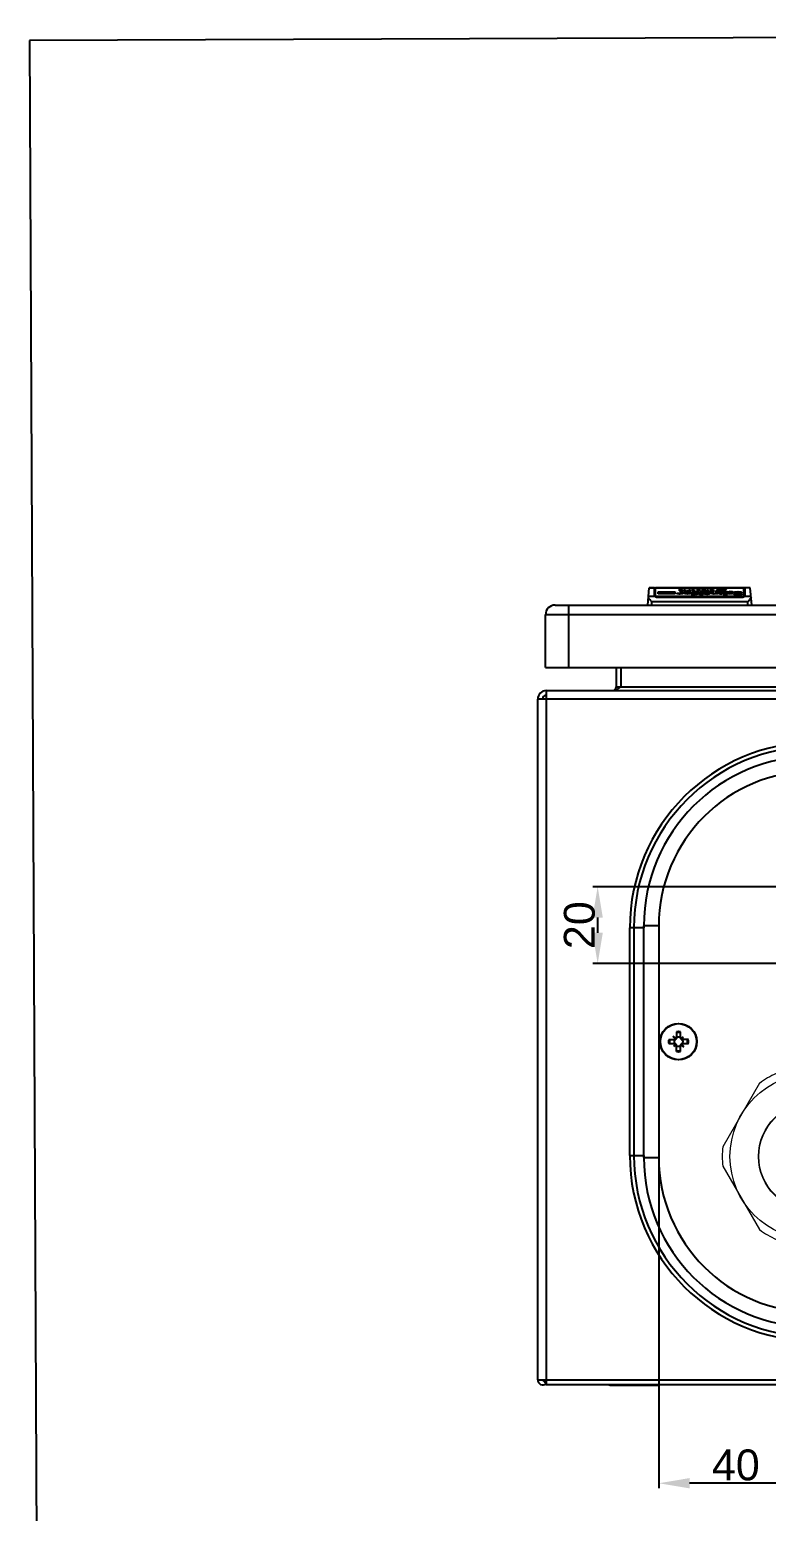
# Model space of a CAD drawing. Header units: millimetres. Extents: x 46697 to 52144, y 25488 to 34806.
# Drawn here: x 49227.7 to 49418.8, y 28246.7 to 28630.9 of the extents above; entities that cross this region are included whole.
import ezdxf

# ---------------------------------------------------------------- set-up
doc = ezdxf.new("R2010")
doc.units = ezdxf.units.MM
doc.layers.add('! NO PLOT !', color=7, linetype='Continuous', true_color=0xff75dd, plot=False)
doc.layers.add('000-KOTIRANJE', color=254, linetype='Continuous', lineweight=5)
doc.layers.add('000-PI-Oprema', color=30, linetype='Continuous', lineweight=5)
doc.layers.add('000-PI-ORMAR', color=51, linetype='Continuous')
doc.styles.get("Standard").update_dxf_attribs({"font": 'arial.ttf'})
doc.dimstyles.new('ISO-25-lb', dxfattribs={"dimtxt": 8, "dimasz": 8, "dimexe": 1.25, "dimexo": 0.625, "dimtad": 1, "dimdec": 1, "dimtxsty": 'Standard', "dimcen": 5, "dimadec": 0, "dimazin": 0, "dimtfac": 1, "dimtdec": 1, "dimtmove": 0, "dimatfit": 3, "dimfxl": 1, "dimarcsym": 0})

# ---------------------------------------------------------------- blocks, each defined once
blk = doc.blocks.new('NSYCRN34200_bottom')
at = {"layer": '000-PI-ORMAR'}
for p, q in [((50216.42, 29502.02), (50216.81, 29506.52)), ((50218.22, 29506.45), (50216.8, 29506.45)), ((50216.81, 29506.52), (50241.37, 29506.52)), ((50218.22, 29504.37), (50218.22, 29506.52)), ((50218.47, 29504.17), (50218.47, 29506.52)), ((50241.37, 29506.45), (50218.47, 29506.45)), ((50235.72, 29506.19), (50235.72, 29506.01)), ((50235.72, 29506.19), (50236.13, 29506.19)), ((50236.13, 29506.03), (50236.13, 29506.19)), ((50241.37, 29504.17), (50241.37, 29506.52)), ((50243.02, 29506.52), (50241.37, 29506.52)), ((50241.62, 29506.52), (50241.62, 29504.37)), ((50243.03, 29506.45), (50241.62, 29506.45)), ((50243.42, 29502.02), (50243.02, 29506.52)), ((50216.62, 29504.32), (50218.24, 29504.32)), ((50217.42, 29502.89), (50217.42, 29502.02)), ((50242.42, 29502.89), (50217.42, 29502.89)), ((50218.5, 29504.32), (50241.33, 29504.32)), ((50218.82, 29504.24), (50218.82, 29504.09)), ((50241.02, 29504.24), (50218.82, 29504.24)), ((50218.82, 29504.09), (50241.02, 29504.09)), ((50219.11, 29504.9), (50219.11, 29505.48)), ((50219.11, 29505.48), (50223.51, 29505.48)), ((50223.51, 29505.06), (50219.11, 29505.06)), ((50223.51, 29504.9), (50219.11, 29504.9)), ((50223.51, 29505.48), (50223.51, 29504.9)), ((50224.27, 29505.11), (50224.27, 29504.9)), ((50224.27, 29505.11), (50224.58, 29505.08)), ((50224.58, 29506.06), (50224.94, 29506.08)), ((50224.58, 29505.98), (50224.58, 29506.06)), ((50224.84, 29505.99), (50224.58, 29505.98)), ((50224.58, 29505.74), (50224.58, 29505.83)), ((50224.58, 29505.83), (50224.89, 29505.8)), ((50224.84, 29505.72), (50224.58, 29505.74)), ((50224.58, 29504.9), (50224.58, 29505.08)), ((50224.89, 29505.8), (50224.89, 29505.72)), ((50224.89, 29505.8), (50224.99, 29505.8)), ((50224.94, 29505.99), (50224.94, 29506.08)), ((50224.99, 29504.9), (50224.94, 29505.01)), ((50224.99, 29505.73), (50224.99, 29505.8)), ((50224.99, 29504.9), (50224.99, 29505.48)), ((50224.99, 29505.48), (50225.6, 29505.48)), ((50225.6, 29505.06), (50224.99, 29505.06)), ((50225.6, 29504.9), (50224.99, 29504.9)), ((50225.19, 29505.9), (50225.19, 29505.75)), ((50225.6, 29505.48), (50225.6, 29504.9)), ((50225.86, 29505.29), (50225.86, 29505.4)), ((50225.86, 29505.22), (50227.13, 29505.24)), ((50225.86, 29505.17), (50225.86, 29505.22)), ((50225.91, 29505.74), (50225.91, 29506.06)), ((50225.91, 29506.06), (50226.16, 29506.06)), ((50226.16, 29505.74), (50225.91, 29505.74)), ((50225.91, 29505.61), (50225.91, 29505.67)), ((50225.91, 29505.67), (50226.16, 29505.67)), ((50226.06, 29505.61), (50225.91, 29505.61)), ((50226.16, 29505.64), (50226.06, 29505.61)), ((50226.16, 29506.06), (50226.16, 29505.74)), ((50226.16, 29505.67), (50226.16, 29505.64)), ((50226.42, 29504.91), (50226.42, 29505.12)), ((50227.13, 29505.12), (50226.42, 29505.12)), ((50226.62, 29505.37), (50226.47, 29505.37)), ((50226.62, 29505.77), (50226.78, 29505.83)), ((50226.73, 29505.49), (50226.73, 29505.36)), ((50226.78, 29505.83), (50226.78, 29505.73)), ((50226.78, 29505.83), (50226.98, 29505.8)), ((50226.78, 29505.01), (50226.78, 29504.88)), ((50226.98, 29505.73), (50226.98, 29505.8)), ((50227.13, 29504.91), (50227.13, 29505.24)), ((50227.19, 29505.74), (50227.19, 29506.06)), ((50227.19, 29506.06), (50227.44, 29506.06)), ((50227.44, 29505.74), (50227.19, 29505.74)), ((50227.44, 29506.06), (50227.44, 29505.74)), ((50227.75, 29505.22), (50227.75, 29505.16)), ((50227.9, 29506.06), (50228.21, 29506.08)), ((50227.9, 29505.98), (50227.9, 29506.06)), ((50228.16, 29505.99), (50227.9, 29505.98)), ((50227.95, 29505.74), (50227.95, 29505.8)), ((50227.95, 29505.8), (50228.26, 29505.8)), ((50228.26, 29505.74), (50227.95, 29505.74)), ((50227.95, 29504.62), (50227.95, 29505.48)), ((50227.95, 29505.48), (50228.57, 29505.48)), ((50228.57, 29505.06), (50227.95, 29505.06)), ((50228.57, 29504.62), (50227.95, 29504.62)), ((50228.26, 29505.96), (50228.16, 29505.99)), ((50228.21, 29505.98), (50228.21, 29506.08)), ((50228.26, 29505.66), (50228.26, 29505.96)), ((50228.67, 29505.79), (50228.26, 29505.66)), ((50228.51, 29505.95), (50228.51, 29505.74)), ((50228.51, 29505.8), (50228.67, 29505.79)), ((50228.57, 29505.45), (50229.02, 29505.49)), ((50228.57, 29505.48), (50228.57, 29504.62)), ((50228.57, 29505.04), (50228.87, 29505.03)), ((50229.02, 29504.88), (50228.57, 29504.91)), ((50228.87, 29504.89), (50228.87, 29505.03)), ((50229.02, 29505.34), (50229.02, 29505.49)), ((50229.13, 29506.06), (50229.48, 29506.08)), ((50229.13, 29505.98), (50229.13, 29506.06)), ((50229.48, 29505.99), (50229.13, 29505.98)), ((50229.18, 29505.74), (50229.18, 29505.83)), ((50229.18, 29505.83), (50229.48, 29505.8)), ((50229.43, 29505.72), (50229.18, 29505.74)), ((50229.28, 29505.2), (50229.28, 29504.9)), ((50229.48, 29505.99), (50229.48, 29506.08)), ((50229.74, 29505.93), (50229.48, 29505.99)), ((50229.48, 29505.72), (50229.48, 29505.8)), ((50229.74, 29505.74), (50229.74, 29505.93)), ((50229.89, 29505.2), (50229.89, 29505.17)), ((50230, 29505.93), (50230, 29505.87)), ((50230.05, 29504.9), (50230.05, 29505.48)), ((50230.05, 29505.48), (50230.66, 29505.48)), ((50230.66, 29505.06), (50230.05, 29505.06)), ((50230.66, 29504.9), (50230.05, 29504.9)), ((50230.05, 29504.66), (50230.05, 29504.74)), ((50230.15, 29504.62), (50230.05, 29504.66)), ((50230.3, 29504.62), (50230.15, 29504.62)), ((50230.46, 29505.91), (50231.17, 29505.91)), ((50230.51, 29506.04), (50230.92, 29506.08)), ((50230.51, 29505.96), (50230.51, 29506.04)), ((50230.86, 29505.99), (50230.51, 29505.96)), ((50230.56, 29504.83), (50230.56, 29504.64)), ((50230.56, 29504.83), (50230.71, 29504.79)), ((50230.66, 29505.48), (50230.66, 29504.9)), ((50230.71, 29505.85), (50230.71, 29505.74)), ((50230.71, 29505.85), (50230.86, 29505.8)), ((50231.17, 29505.85), (50230.71, 29505.85)), ((50230.71, 29504.79), (50230.71, 29504.75)), ((50230.97, 29505.99), (50230.86, 29505.99)), ((50230.86, 29505.8), (50230.86, 29505.72)), ((50230.86, 29505.8), (50231.02, 29505.8)), ((50230.86, 29505.29), (50230.86, 29505.4)), ((50230.86, 29505.16), (50230.86, 29505.22)), ((50230.86, 29505.22), (50232.14, 29505.22)), ((50230.92, 29505.99), (50230.92, 29506.08)), ((50231.02, 29505.8), (50231.17, 29505.85)), ((50231.02, 29505.8), (50231.02, 29505.73)), ((50231.17, 29505.75), (50231.17, 29505.91)), ((50231.43, 29504.91), (50231.43, 29505.12)), ((50232.09, 29505.12), (50231.43, 29505.12)), ((50231.63, 29505.37), (50231.53, 29505.37)), ((50231.73, 29505.49), (50231.73, 29505.36)), ((50231.78, 29505.01), (50231.78, 29504.88)), ((50231.89, 29505.56), (50231.89, 29506.06)), ((50231.89, 29506.06), (50232.14, 29506.06)), ((50232.14, 29505.64), (50231.89, 29505.64)), ((50232.14, 29505.56), (50231.89, 29505.56)), ((50232.09, 29505.12), (50232.09, 29504.89)), ((50232.14, 29506.06), (50232.14, 29505.56)), ((50232.14, 29504.9), (50232.14, 29505.22)), ((50232.6, 29505.99), (50232.6, 29506.06)), ((50232.6, 29506.06), (50233.52, 29506.06)), ((50233.27, 29505.99), (50232.6, 29505.99)), ((50232.6, 29505.56), (50232.6, 29505.64)), ((50232.6, 29505.64), (50233.52, 29505.64)), ((50233.52, 29505.56), (50232.6, 29505.56)), ((50232.65, 29505.77), (50232.65, 29505.85)), ((50232.65, 29505.85), (50233.27, 29505.85)), ((50233.27, 29505.77), (50232.65, 29505.77)), ((50232.75, 29505.24), (50232.75, 29505.17)), ((50232.96, 29505.06), (50232.96, 29505.48)), ((50232.96, 29505.48), (50233.52, 29505.48)), ((50233.52, 29505.06), (50232.96, 29505.06)), ((50233.27, 29505.56), (50233.27, 29505.99)), ((50233.52, 29506.06), (50233.52, 29505.56)), ((50233.52, 29504.89), (50233.52, 29505.48)), ((50233.73, 29505.03), (50233.73, 29504.89)), ((50233.73, 29505.03), (50233.88, 29505.03)), ((50233.88, 29505.03), (50234.19, 29505.12)), ((50233.88, 29505.03), (50233.88, 29504.9)), ((50234.08, 29505.61), (50234.08, 29505.72)), ((50234.08, 29505.72), (50234.59, 29505.72)), ((50234.19, 29505.77), (50234.24, 29505.85)), ((50234.7, 29505.77), (50234.19, 29505.77)), ((50234.19, 29504.9), (50234.19, 29505.38)), ((50234.8, 29504.9), (50234.19, 29504.9)), ((50234.24, 29505.85), (50234.24, 29505.77)), ((50234.24, 29505.85), (50234.7, 29505.85)), ((50234.8, 29505.91), (50234.39, 29505.91)), ((50234.54, 29505.64), (50234.49, 29505.56)), ((50234.49, 29505.56), (50234.49, 29505.4)), ((50234.49, 29505.56), (50235.1, 29505.56)), ((50234.95, 29505.64), (50234.54, 29505.64)), ((50234.59, 29505.72), (50234.7, 29505.77)), ((50234.59, 29505.72), (50234.59, 29505.64)), ((50234.7, 29505.85), (50234.8, 29505.88)), ((50234.7, 29505.85), (50234.7, 29505.64)), ((50234.8, 29505.64), (50234.8, 29505.91)), ((50235.05, 29505.38), (50234.8, 29505.38)), ((50234.8, 29505.3), (50234.8, 29504.9)), ((50235.1, 29505.8), (50234.95, 29505.64)), ((50235, 29505.3), (50235.62, 29505.35)), ((50235, 29505.08), (50235, 29505.3)), ((50235.1, 29505.38), (50235.1, 29505.56)), ((50235.62, 29504.93), (50235.37, 29504.91)), ((50235.62, 29504.89), (50235.62, 29505.35)), ((50235.82, 29505.91), (50235.82, 29505.49)), ((50235.87, 29505.03), (50235.87, 29504.9)), ((50236.13, 29505.7), (50236.08, 29505.66)), ((50236.08, 29505.66), (50236.08, 29505.54)), ((50236.08, 29505.66), (50236.38, 29505.64)), ((50236.48, 29505.7), (50236.13, 29505.7)), ((50236.33, 29506.03), (50236.18, 29506.03)), ((50236.23, 29505.85), (50236.18, 29505.79)), ((50236.18, 29505.79), (50236.18, 29505.7)), ((50236.18, 29505.79), (50236.64, 29505.77)), ((50236.64, 29505.85), (50236.23, 29505.85)), ((50236.23, 29504.62), (50236.23, 29505.48)), ((50236.23, 29505.48), (50236.84, 29505.48)), ((50236.84, 29505.06), (50236.23, 29505.06)), ((50236.84, 29504.62), (50236.23, 29504.62)), ((50236.33, 29506.03), (50236.33, 29505.85)), ((50236.74, 29505.88), (50236.64, 29505.85)), ((50236.74, 29505.96), (50236.74, 29505.88)), ((50236.84, 29505.48), (50236.84, 29504.62)), ((50236.99, 29505.32), (50236.99, 29505.43)), ((50237.45, 29505.35), (50236.99, 29505.32)), ((50237.05, 29504.91), (50237.05, 29505.08)), ((50237.05, 29505.08), (50237.51, 29505.03)), ((50237.71, 29504.88), (50237.05, 29504.91)), ((50237.51, 29504.89), (50237.51, 29505.03)), ((50237.66, 29505.49), (50237.66, 29505.34)), ((50238.07, 29505.19), (50238.07, 29504.9)), ((50238.68, 29505.22), (50238.68, 29505.14)), ((50238.78, 29505.22), (50238.78, 29505.27)), ((50238.94, 29505.06), (50238.78, 29505.22)), ((50238.89, 29504.7), (50238.94, 29504.87)), ((50238.94, 29504.68), (50238.94, 29504.87)), ((50239.5, 29505.25), (50239.5, 29504.97)), ((50240.01, 29504.62), (50239.7, 29504.62)), ((50239.96, 29505.32), (50239.8, 29505.32)), ((50239.86, 29505.49), (50239.86, 29505.32)), ((50239.86, 29504.79), (50240.11, 29504.82)), ((50239.86, 29504.79), (50239.86, 29504.62)), ((50240.11, 29504.63), (50240.11, 29504.85)), ((50240.52, 29505.08), (50240.52, 29504.67)), ((50240.78, 29505.4), (50240.72, 29505.22)), ((50240.83, 29504.91), (50240.83, 29504.83)), ((50241.02, 29504.09), (50241.02, 29504.24)), ((50241.6, 29504.32), (50243.22, 29504.32)), ((50242.42, 29502.02), (50242.42, 29502.89)), ((50189.92, 29485.82), (50189.92, 29499.52)), ((50584.92, 29499.52), (50189.92, 29499.52)), ((50192.42, 29502.02), (50582.42, 29502.02)), ((50195.92, 29502.02), (50195.92, 29485.82)), ((50189.92, 29485.82), (50584.92, 29485.82)), ((50208.22, 29485.82), (50208.22, 29480.82)), ((50209.42, 29485.82), (50209.42, 29480.82)), ((50190.12, 29479.82), (50190.12, 29299.81)), ((50190.12, 29479.82), (50585.72, 29479.82)), ((50208.22, 29480.82), (50567.62, 29480.82)), ((50187.92, 29301.16), (50187.92, 29477.62)), ((50587.92, 29477.62), (50187.92, 29477.62)), ((50211.8, 29359.31), (50211.8, 29418.31)), ((50215.39, 29418.31), (50211.8, 29418.31)), ((50212.86, 29418.31), (50212.86, 29359.31)), ((50215.39, 29359.31), (50215.39, 29418.31)), ((50215.42, 29358.81), (50215.42, 29418.81)), ((50219.3, 29418.81), (50215.42, 29418.81)), ((50219.3, 29418.81), (50219.3, 29358.81)), ((50223.9, 29391.36), (50223.9, 29389.59)), ((50224.93, 29389.59), (50224.93, 29391.36)), ((50222.06, 29388.81), (50221.81, 29388.81)), ((50221.87, 29389.33), (50223.64, 29389.33)), ((50221.87, 29388.3), (50223.64, 29388.3)), ((50223.69, 29389.54), (50223.03, 29390.2)), ((50223.69, 29388.08), (50223.17, 29387.57)), ((50223.6, 29389.47), (50223.46, 29389.33)), ((50223.46, 29388.3), (50223.6, 29388.16)), ((50223.6, 29389.63), (50223.6, 29389.47)), ((50223.6, 29389.63), (50223.76, 29389.63)), ((50223.6, 29389.47), (50223.69, 29389.37)), ((50223.6, 29389.47), (50223.6, 29389.47)), ((50223.6, 29388.16), (50223.69, 29388.25)), ((50223.6, 29388.1), (50223.6, 29388.16)), ((50223.6, 29387.99), (50223.6, 29388.1)), ((50223.6, 29387.99), (50223.71, 29387.99)), ((50223.64, 29389.33), (50223.69, 29389.37)), ((50223.69, 29388.25), (50223.64, 29388.3)), ((50223.69, 29389.54), (50223.69, 29389.37)), ((50223.86, 29389.54), (50223.69, 29389.54)), ((50223.69, 29388.25), (50223.69, 29388.08)), ((50223.69, 29388.08), (50223.86, 29388.08)), ((50223.76, 29387.99), (50223.71, 29387.99)), ((50223.9, 29389.77), (50223.76, 29389.63)), ((50223.76, 29389.63), (50223.86, 29389.54)), ((50223.76, 29389.63), (50223.76, 29389.63)), ((50223.76, 29387.99), (50223.86, 29388.08)), ((50223.76, 29387.99), (50223.9, 29387.85)), ((50223.86, 29389.54), (50223.9, 29389.59)), ((50223.9, 29388.03), (50223.86, 29388.08)), ((50223.9, 29386.26), (50223.9, 29388.03)), ((50225.07, 29389.63), (50224.93, 29389.77)), ((50224.93, 29389.59), (50224.98, 29389.54)), ((50224.98, 29388.08), (50224.93, 29388.03)), ((50224.93, 29386.26), (50224.93, 29388.03)), ((50224.93, 29387.85), (50225.07, 29387.99)), ((50225.07, 29389.63), (50224.98, 29389.54)), ((50225.15, 29389.54), (50224.98, 29389.54)), ((50225.07, 29387.99), (50224.98, 29388.08)), ((50224.98, 29388.08), (50225.15, 29388.08)), ((50225.13, 29389.63), (50225.07, 29389.63)), ((50225.08, 29387.99), (50225.07, 29387.99)), ((50225.23, 29388), (50225.08, 29387.99)), ((50225.24, 29389.63), (50225.13, 29389.63)), ((50225.15, 29389.54), (50225.66, 29390.06)), ((50225.15, 29389.37), (50225.15, 29389.54)), ((50225.24, 29389.47), (50225.15, 29389.37)), ((50225.15, 29389.37), (50225.2, 29389.33)), ((50225.2, 29388.3), (50225.15, 29388.25)), ((50225.15, 29388.08), (50225.15, 29388.25)), ((50225.24, 29388.16), (50225.15, 29388.25)), ((50225.81, 29387.42), (50225.15, 29388.08)), ((50226.97, 29389.33), (50225.2, 29389.33)), ((50225.2, 29388.3), (50226.97, 29388.3)), ((50225.24, 29388.15), (50225.23, 29388)), ((50225.24, 29389.63), (50225.24, 29389.52)), ((50225.24, 29389.47), (50225.24, 29389.52)), ((50225.38, 29389.33), (50225.24, 29389.47)), ((50225.24, 29388.16), (50225.38, 29388.3)), ((50225.24, 29388.16), (50225.24, 29388.15)), ((50226.78, 29388.81), (50227.02, 29388.81)), ((50211.8, 29359.31), (50215.39, 29359.31)), ((50215.42, 29358.81), (50219.3, 29358.81)), ((50187.92, 29301.16), (50586.72, 29301.16)), ((50189.36, 29301.05), (50190.12, 29300.11)), ((50586.57, 29299.81), (50190.12, 29299.81)), ((50206.99, 29299.71), (50218.84, 29299.71))]:
    blk.add_line(p, q, dxfattribs=at)
for radius in [4.75, 4.67]:
    blk.add_circle((50224.42, 29388.81), radius, dxfattribs=at)
for centre, radius, start, end in [((50230.88, 29506.62), 0.896, 256.948, 258.528), ((50231, 29506.83), 1.1, 279.1817, 280.1245), ((50231.63, 29500.11), 4.97, 84.0152, 84.692), ((50231.9, 29507.41), 2.52, 274.3698, 275.5382), ((50233.95, 29510.48), 5.6, 265.5588, 266.6204), ((50234.74, 29506.97), 2.08, 254.4247, 254.7894), ((50234.8, 29509.39), 4.01, 268.5658, 270.0288), ((50235.75, 29502.33), 3.44, 105.8641, 106.0442), ((50235.73, 29502.38), 3.39, 103.5921, 105.8683), ((50235.73, 29502.4), 3.37, 102.6869, 103.5924), ((50235.05, 29508.79), 3.41, 270.0009, 270.8652), ((50235.92, 29510.35), 5.47, 266.7554, 267.8388), ((50235.19, 29505.85), 0.725, 327.916, 330.3794), ((50235.82, 29509.32), 3.83, 269.9507, 271.6124), ((50234.96, 29509.26), 3.89, 286.7064, 287.2815), ((50234.94, 29509.32), 3.95, 287.2834, 288.3231), ((50234.91, 29509.42), 4.06, 288.3276, 290.5533), ((50234.87, 29509.53), 4.17, 290.5511, 291.2438), ((50231.42, 29454.58), 51.04, 80.8914, 81.5299), ((50239.73, 29511.44), 6.82, 272.3093, 273.1792), ((50244.36, 29535.09), 30.67, 262.0446, 262.6962), ((50192.42, 29499.52), 2.5, 90, 180), ((50190.12, 29477.62), 2.2, 90, 180), ((50207.22, 29480.82), 1, 270, 0), ((50190.12, 29477.62), 1, 90, 180), ((50259.92, 29418.31), 48.12, 90, 180), ((50259.92, 29418.31), 47.06, 90, 180), ((50259.42, 29418.81), 44, 90, 180), ((50259.42, 29418.81), 40.12, 90, 180), ((50259.92, 29418.31), 44.53, 179.3575, 180), ((50224.42, 29389.02), 2.39, 77.579, 102.421), ((50224.42, 29389), 2.17, 76.2841, 103.7159), ((50224.21, 29388.81), 2.4, 167.5983, 179.9804), ((50224.21, 29388.81), 2.4, 180.0183, 192.4029), ((50224.24, 29388.81), 2.18, 166.3124, 179.9728), ((50224.24, 29388.81), 2.18, 180.0272, 193.6875), ((50216.1, 29380.56), 11.87, 49.8549, 54.3133), ((50232.56, 29397.04), 11.73, 215.6598, 220.1721), ((50232.71, 29380.46), 11.89, 140.0346, 143.3206), ((50216.13, 29397.03), 11.8, 306.6662, 309.9785), ((50224.42, 29388.81), 1.17, 153.8852, 206.1148), ((50224.42, 29388.81), 1.17, 63.8852, 116.1148), ((50224.42, 29388.81), 1.17, 243.8852, 296.1148), ((50232.73, 29397.06), 11.86, 229.8529, 234.3152), ((50232.71, 29380.6), 11.8, 126.666, 129.9788), ((50216.12, 29397.16), 11.9, 320.0351, 323.3202), ((50216.28, 29380.59), 11.73, 35.6597, 40.1721), ((50224.42, 29388.81), 1.17, 333.8852, 26.1148), ((50224.6, 29388.81), 2.18, 0.0273, 13.6876), ((50224.6, 29388.81), 2.18, 346.3122, 359.9726), ((50224.62, 29388.81), 2.4, 0.0196, 12.4018), ((50224.62, 29388.81), 2.4, 347.5978, 359.9802), ((50224.42, 29388.63), 2.17, 256.286, 283.714), ((50224.42, 29388.6), 2.39, 257.5768, 282.4232), ((50259.92, 29359.31), 48.12, 180, 270), ((50259.92, 29359.31), 47.06, 180, 270), ((50259.92, 29359.31), 44.53, 180, 180.6425), ((50259.42, 29358.81), 44, 180, 270), ((50259.42, 29358.81), 40.12, 180, 270), ((50189.27, 29301.16), 1.35, 180, 306.2243), ((50189.27, 29301.16), 0.152, 180, 308.8418), ((50206.99, 29301.71), 2, 253.4183, 270), ((50218.84, 29301.71), 2, 270, 286.5817)]:
    blk.add_arc(centre, radius, start, end, dxfattribs=at)
for centre, major_axis, start_param, end_param in [((50218.82, 29506.19), (0.6, 0), 2.216036, 3.141593), ((50241.02, 29506.19), (0.6, 0), 0, 0.923126), ((50218.82, 29504.37), (0.6, 0), -3.141593, -2.886514), ((50218.82, 29504.37), (0.35, 0), -3.141593, -2.694273), ((50241.02, 29504.37), (0.35, 0), -0.44732, 0), ((50241.02, 29504.37), (0.6, 0), -0.255078, 0)]:
    blk.add_ellipse(centre, major_axis=major_axis, ratio=0.315556, start_param=start_param, end_param=end_param, dxfattribs=at)
for points, knots in [([(50234.39, 29505.91), (50234.57, 29505.99), (50235, 29506.14), (50235.46, 29506.19), (50235.72, 29506.19)], [0, 0, 0, 0, 0.43464, 1, 1, 1, 1]), ([(50236.13, 29506.19), (50236.21, 29506.19), (50236.37, 29506.18), (50236.56, 29506.13), (50236.69, 29506.06), (50236.73, 29505.99), (50236.74, 29505.96)], [0, 0, 0, 0, 0.379347, 0.673856, 0.863321, 1, 1, 1, 1]), ([(50216.59, 29503.96), (50216.64, 29503.87), (50216.77, 29503.7), (50217.05, 29503.35), (50217.27, 29503.08), (50217.42, 29502.89)], [0, 0, 0, 0, 0.223406, 0.471313, 1, 1, 1, 1]), ([(50218.24, 29504.32), (50218.26, 29504.29), (50218.34, 29504.24), (50218.42, 29504.19), (50218.47, 29504.17)], [0, 0, 0, 0, 0.408872, 1, 1, 1, 1]), ([(50218.47, 29504.17), (50218.49, 29504.16), (50218.6, 29504.11), (50218.72, 29504.09), (50218.82, 29504.09)], [0, 0, 0, 0, 0.231508, 1, 1, 1, 1]), ([(50218.82, 29504.24), (50218.75, 29504.24), (50218.66, 29504.26), (50218.56, 29504.29), (50218.52, 29504.31), (50218.5, 29504.32)], [0, 0, 0, 0, 0.579534, 0.816997, 1, 1, 1, 1]), ([(50224.07, 29504.95), (50224.09, 29504.98), (50224.12, 29505.03), (50224.18, 29505.09), (50224.24, 29505.11), (50224.27, 29505.11)], [0, 0, 0, 0, 0.393216, 0.627187, 1, 1, 1, 1]), ([(50224.43, 29504.88), (50224.39, 29504.89), (50224.34, 29504.89), (50224.28, 29504.9), (50224.23, 29504.91), (50224.18, 29504.91), (50224.14, 29504.92), (50224.11, 29504.93), (50224.09, 29504.93), (50224.08, 29504.94), (50224.07, 29504.94), (50224.07, 29504.95)], [0, 0, 0, 0, 0.275198, 0.411287, 0.545786, 0.677797, 0.805327, 0.865946, 0.922448, 0.970561, 1, 1, 1, 1]), ([(50224.43, 29504.88), (50224.48, 29504.89), (50224.57, 29504.89), (50224.68, 29504.91), (50224.76, 29504.92), (50224.83, 29504.94), (50224.89, 29504.96), (50224.94, 29504.99), (50224.94, 29505.01)], [0, 0, 0, 0, 0.318135, 0.471629, 0.61816, 0.752837, 0.866866, 1, 1, 1, 1]), ([(50224.58, 29505.08), (50224.64, 29505.08), (50224.76, 29505.09), (50224.89, 29505.13), (50224.97, 29505.2), (50224.99, 29505.25), (50224.99, 29505.27)], [0, 0, 0, 0, 0.3931, 0.686451, 0.86749, 1, 1, 1, 1]), ([(50225.19, 29505.9), (50225.19, 29505.91), (50225.19, 29505.92), (50225.17, 29505.94), (50225.14, 29505.96), (50225.07, 29505.98), (50224.97, 29505.99), (50224.88, 29505.99), (50224.84, 29505.99)], [0, 0, 0, 0, 0.053888, 0.119201, 0.210176, 0.334206, 0.65187, 1, 1, 1, 1]), ([(50225.2, 29505.75), (50225.17, 29505.74), (50225.05, 29505.73), (50224.93, 29505.72), (50224.84, 29505.72)], [0, 0, 0, 0, 0.237576, 1, 1, 1, 1]), ([(50224.94, 29506.08), (50225.01, 29506.08), (50225.13, 29506.07), (50225.29, 29506.03), (50225.4, 29505.97), (50225.44, 29505.92), (50225.45, 29505.9)], [0, 0, 0, 0, 0.371196, 0.665987, 0.860433, 1, 1, 1, 1]), ([(50224.99, 29505.8), (50225.04, 29505.8), (50225.11, 29505.83), (50225.17, 29505.88), (50225.19, 29505.9)], [0, 0, 0, 0, 0.603146, 1, 1, 1, 1]), ([(50225.45, 29505.9), (50225.45, 29505.88), (50225.44, 29505.85), (50225.39, 29505.8), (50225.3, 29505.77), (50225.24, 29505.75), (50225.2, 29505.75)], [0, 0, 0, 0, 0.145406, 0.337649, 0.622087, 1, 1, 1, 1]), ([(50225.86, 29505.4), (50225.92, 29505.42), (50226.05, 29505.45), (50226.34, 29505.49), (50226.57, 29505.49), (50226.73, 29505.49)], [0, 0, 0, 0, 0.213482, 0.462386, 1, 1, 1, 1]), ([(50226.47, 29505.37), (50226.42, 29505.37), (50226.31, 29505.36), (50226.1, 29505.33), (50225.96, 29505.3), (50225.86, 29505.29)], [0, 0, 0, 0, 0.266361, 0.518251, 1, 1, 1, 1]), ([(50226.42, 29504.91), (50226.34, 29504.92), (50226.19, 29504.95), (50226.03, 29504.99), (50225.93, 29505.05), (50225.89, 29505.09), (50225.86, 29505.13), (50225.86, 29505.16), (50225.86, 29505.17)], [0, 0, 0, 0, 0.368857, 0.665365, 0.776534, 0.864475, 0.936028, 1, 1, 1, 1]), ([(50226.78, 29505.01), (50226.73, 29505.01), (50226.64, 29505.01), (50226.53, 29505.03), (50226.47, 29505.06), (50226.44, 29505.08), (50226.42, 29505.1), (50226.42, 29505.12), (50226.42, 29505.12)], [0, 0, 0, 0, 0.364692, 0.680264, 0.794891, 0.87918, 0.943651, 1, 1, 1, 1]), ([(50226.78, 29504.88), (50226.75, 29504.88), (50226.63, 29504.89), (50226.51, 29504.9), (50226.42, 29504.91)], [0, 0, 0, 0, 0.254767, 1, 1, 1, 1]), ([(50226.83, 29505.72), (50226.81, 29505.72), (50226.77, 29505.73), (50226.72, 29505.74), (50226.68, 29505.74), (50226.65, 29505.75), (50226.64, 29505.76), (50226.62, 29505.76), (50226.62, 29505.77)], [0, 0, 0, 0, 0.294635, 0.578579, 0.712734, 0.836348, 0.938736, 1, 1, 1, 1]), ([(50227.13, 29505.24), (50227.09, 29505.28), (50226.97, 29505.33), (50226.79, 29505.36), (50226.68, 29505.37), (50226.62, 29505.37)], [0, 0, 0, 0, 0.377008, 0.668643, 1, 1, 1, 1]), ([(50227.75, 29505.22), (50227.75, 29505.24), (50227.73, 29505.29), (50227.67, 29505.34), (50227.57, 29505.39), (50227.43, 29505.43), (50227.27, 29505.45), (50227.04, 29505.48), (50226.85, 29505.49), (50226.73, 29505.49)], [0, 0, 0, 0, 0.053594, 0.12356, 0.222797, 0.351564, 0.501125, 0.662453, 1, 1, 1, 1]), ([(50226.78, 29505.01), (50226.82, 29505.01), (50226.91, 29505.02), (50227.03, 29505.04), (50227.11, 29505.09), (50227.13, 29505.12)], [0, 0, 0, 0, 0.355569, 0.644256, 1, 1, 1, 1]), ([(50227.14, 29504.91), (50227.11, 29504.9), (50226.99, 29504.89), (50226.87, 29504.89), (50226.78, 29504.88)], [0, 0, 0, 0, 0.245695, 1, 1, 1, 1]), ([(50227.19, 29505.77), (50227.16, 29505.76), (50227.04, 29505.73), (50226.92, 29505.72), (50226.83, 29505.72)], [0, 0, 0, 0, 0.224312, 1, 1, 1, 1]), ([(50226.98, 29505.8), (50227, 29505.8), (50227.03, 29505.81), (50227.08, 29505.82), (50227.13, 29505.84), (50227.16, 29505.86), (50227.18, 29505.89), (50227.19, 29505.91), (50227.19, 29505.91)], [0, 0, 0, 0, 0.201887, 0.385063, 0.610592, 0.774995, 0.896449, 1, 1, 1, 1]), ([(50227.53, 29504.98), (50227.47, 29505), (50227.34, 29505.03), (50227.2, 29505.04), (50227.13, 29505.05)], [0, 0, 0, 0, 0.46886, 1, 1, 1, 1]), ([(50227.75, 29505.16), (50227.75, 29505.14), (50227.74, 29505.11), (50227.71, 29505.07), (50227.66, 29505.03), (50227.55, 29504.98), (50227.37, 29504.94), (50227.22, 29504.92), (50227.14, 29504.91)], [0, 0, 0, 0, 0.060832, 0.131197, 0.221108, 0.336516, 0.638501, 1, 1, 1, 1]), ([(50228.21, 29506.08), (50228.25, 29506.07), (50228.33, 29506.06), (50228.42, 29506.04), (50228.47, 29506.01), (50228.5, 29505.99), (50228.51, 29505.96), (50228.51, 29505.95)], [0, 0, 0, 0, 0.363978, 0.666319, 0.780752, 0.870364, 1, 1, 1, 1]), ([(50228.57, 29505.3), (50228.58, 29505.31), (50228.62, 29505.33), (50228.69, 29505.34), (50228.78, 29505.35), (50228.84, 29505.35), (50228.87, 29505.35)], [0, 0, 0, 0, 0.162817, 0.415388, 0.703776, 1, 1, 1, 1]), ([(50229.28, 29505.2), (50229.28, 29505.22), (50229.26, 29505.27), (50229.17, 29505.32), (50229.04, 29505.35), (50228.93, 29505.35), (50228.87, 29505.35)], [0, 0, 0, 0, 0.121624, 0.306754, 0.619534, 1, 1, 1, 1]), ([(50228.87, 29505.03), (50228.94, 29505.03), (50229.03, 29505.03), (50229.14, 29505.06), (50229.21, 29505.09), (50229.27, 29505.13), (50229.28, 29505.18), (50229.28, 29505.2)], [0, 0, 0, 0, 0.403239, 0.570933, 0.699996, 0.871356, 1, 1, 1, 1]), ([(50229.02, 29505.49), (50229.14, 29505.49), (50229.35, 29505.49), (50229.62, 29505.43), (50229.81, 29505.33), (50229.87, 29505.24), (50229.89, 29505.2)], [0, 0, 0, 0, 0.366883, 0.664195, 0.861459, 1, 1, 1, 1]), ([(50229.02, 29504.88), (50229.05, 29504.88), (50229.13, 29504.88), (50229.22, 29504.89), (50229.28, 29504.89)], [0, 0, 0, 0, 0.252786, 1, 1, 1, 1]), ([(50229.28, 29504.89), (50229.33, 29504.9), (50229.41, 29504.91), (50229.55, 29504.93), (50229.67, 29504.98), (50229.8, 29505.05), (50229.87, 29505.12), (50229.89, 29505.17)], [0, 0, 0, 0, 0.195915, 0.372736, 0.591618, 0.759205, 1, 1, 1, 1]), ([(50229.67, 29504.98), (50229.61, 29505), (50229.49, 29505.04), (50229.36, 29505.06), (50229.28, 29505.06)], [0, 0, 0, 0, 0.445947, 1, 1, 1, 1]), ([(50229.74, 29505.74), (50229.72, 29505.73), (50229.62, 29505.72), (50229.51, 29505.72), (50229.43, 29505.72)], [0, 0, 0, 0, 0.24253, 1, 1, 1, 1]), ([(50229.48, 29506.08), (50229.55, 29506.07), (50229.64, 29506.07), (50229.76, 29506.05), (50229.84, 29506.04), (50229.91, 29506.02), (50229.96, 29505.99), (50229.99, 29505.96), (50230, 29505.94), (50230, 29505.93)], [0, 0, 0, 0, 0.341316, 0.50328, 0.652146, 0.778987, 0.87627, 0.945686, 1, 1, 1, 1]), ([(50229.48, 29505.8), (50229.52, 29505.8), (50229.59, 29505.8), (50229.68, 29505.82), (50229.73, 29505.85), (50229.74, 29505.89), (50229.74, 29505.9)], [0, 0, 0, 0, 0.388225, 0.696883, 0.876411, 1, 1, 1, 1]), ([(50230, 29505.87), (50230, 29505.85), (50229.98, 29505.82), (50229.93, 29505.78), (50229.85, 29505.75), (50229.78, 29505.74), (50229.74, 29505.74)], [0, 0, 0, 0, 0.137351, 0.328389, 0.620176, 1, 1, 1, 1]), ([(50230.05, 29504.74), (50230.11, 29504.78), (50230.28, 29504.83), (50230.45, 29504.83), (50230.56, 29504.83)], [0, 0, 0, 0, 0.411288, 1, 1, 1, 1]), ([(50230.3, 29504.62), (50230.36, 29504.62), (50230.46, 29504.63), (50230.58, 29504.65), (50230.66, 29504.67), (50230.69, 29504.7), (50230.71, 29504.73), (50230.71, 29504.74), (50230.71, 29504.75)], [0, 0, 0, 0, 0.365254, 0.681761, 0.79601, 0.879579, 0.943653, 1, 1, 1, 1]), ([(50230.67, 29505.74), (50230.64, 29505.75), (50230.58, 29505.77), (50230.5, 29505.81), (50230.46, 29505.86), (50230.46, 29505.9), (50230.46, 29505.91)], [0, 0, 0, 0, 0.377088, 0.645926, 0.838471, 1, 1, 1, 1]), ([(50230.81, 29505.72), (50230.8, 29505.72), (50230.76, 29505.73), (50230.73, 29505.73), (50230.7, 29505.74)], [0, 0, 0, 0, 0.259245, 1, 1, 1, 1]), ([(50231.17, 29505.74), (50231.15, 29505.74), (50231.03, 29505.72), (50230.9, 29505.72), (50230.81, 29505.72)], [0, 0, 0, 0, 0.238279, 1, 1, 1, 1]), ([(50230.86, 29505.4), (50230.92, 29505.42), (50231.06, 29505.45), (50231.35, 29505.49), (50231.58, 29505.49), (50231.73, 29505.49)], [0, 0, 0, 0, 0.213482, 0.462386, 1, 1, 1, 1]), ([(50231.53, 29505.37), (50231.47, 29505.37), (50231.25, 29505.36), (50231.02, 29505.32), (50230.86, 29505.29)], [0, 0, 0, 0, 0.268757, 1, 1, 1, 1]), ([(50230.86, 29505.16), (50230.86, 29505.14), (50230.87, 29505.11), (50230.9, 29505.07), (50230.94, 29505.04), (50231.04, 29504.99), (50231.2, 29504.94), (50231.35, 29504.92), (50231.42, 29504.91)], [0, 0, 0, 0, 0.062322, 0.133539, 0.223098, 0.337067, 0.636439, 1, 1, 1, 1]), ([(50230.92, 29506.08), (50230.98, 29506.07), (50231.11, 29506.06), (50231.26, 29506.03), (50231.35, 29506), (50231.4, 29505.97), (50231.42, 29505.93), (50231.43, 29505.91), (50231.43, 29505.9)], [0, 0, 0, 0, 0.355432, 0.665062, 0.784525, 0.87486, 0.942631, 1, 1, 1, 1]), ([(50231.17, 29505.91), (50231.16, 29505.92), (50231.1, 29505.97), (50231.03, 29505.99), (50230.97, 29505.99)], [0, 0, 0, 0, 0.189905, 1, 1, 1, 1]), ([(50231.43, 29505.9), (50231.43, 29505.88), (50231.42, 29505.85), (50231.37, 29505.8), (50231.29, 29505.77), (50231.23, 29505.75), (50231.19, 29505.75)], [0, 0, 0, 0, 0.149891, 0.339697, 0.61815, 1, 1, 1, 1]), ([(50231.42, 29504.91), (50231.46, 29504.91), (50231.59, 29504.89), (50231.73, 29504.89), (50231.83, 29504.88)], [0, 0, 0, 0, 0.244324, 1, 1, 1, 1]), ([(50231.78, 29505.01), (50231.74, 29505.01), (50231.64, 29505.01), (50231.54, 29505.03), (50231.47, 29505.06), (50231.44, 29505.08), (50231.43, 29505.1), (50231.43, 29505.12), (50231.43, 29505.12)], [0, 0, 0, 0, 0.364691, 0.680264, 0.79489, 0.87918, 0.943651, 1, 1, 1, 1]), ([(50232.14, 29505.22), (50232.1, 29505.27), (50231.99, 29505.33), (50231.81, 29505.36), (50231.69, 29505.37), (50231.63, 29505.37)], [0, 0, 0, 0, 0.354239, 0.65228, 1, 1, 1, 1]), ([(50231.73, 29505.49), (50231.85, 29505.49), (50232.08, 29505.48), (50232.36, 29505.44), (50232.56, 29505.39), (50232.66, 29505.35), (50232.74, 29505.3), (50232.75, 29505.26), (50232.75, 29505.24)], [0, 0, 0, 0, 0.328186, 0.634941, 0.767206, 0.872849, 0.946932, 1, 1, 1, 1]), ([(50231.78, 29505.01), (50231.83, 29505.01), (50231.91, 29505.01), (50232.01, 29505.03), (50232.08, 29505.07), (50232.09, 29505.11), (50232.09, 29505.12)], [0, 0, 0, 0, 0.384265, 0.694124, 0.877114, 1, 1, 1, 1]), ([(50231.83, 29504.88), (50231.86, 29504.88), (50231.94, 29504.88), (50232.03, 29504.89), (50232.09, 29504.89)], [0, 0, 0, 0, 0.252006, 1, 1, 1, 1]), ([(50232.14, 29504.9), (50232.23, 29504.9), (50232.38, 29504.93), (50232.57, 29504.99), (50232.69, 29505.07), (50232.74, 29505.14), (50232.75, 29505.17)], [0, 0, 0, 0, 0.369723, 0.651193, 0.849642, 1, 1, 1, 1]), ([(50232.52, 29504.98), (50232.46, 29505), (50232.34, 29505.02), (50232.21, 29505.04), (50232.14, 29505.05)], [0, 0, 0, 0, 0.474995, 1, 1, 1, 1]), ([(50233.52, 29504.89), (50233.45, 29504.89), (50233.35, 29504.9), (50233.22, 29504.92), (50233.14, 29504.94), (50233.06, 29504.96), (50233.01, 29504.99), (50232.97, 29505.02), (50232.96, 29505.05), (50232.96, 29505.06)], [0, 0, 0, 0, 0.336085, 0.494656, 0.641283, 0.76911, 0.870824, 0.94448, 1, 1, 1, 1]), ([(50233.52, 29505.17), (50233.52, 29505.16), (50233.53, 29505.13), (50233.56, 29505.08), (50233.63, 29505.04), (50233.69, 29505.03), (50233.73, 29505.03)], [0, 0, 0, 0, 0.153969, 0.332282, 0.591815, 1, 1, 1, 1]), ([(50234.19, 29504.96), (50234.1, 29504.94), (50233.91, 29504.91), (50233.72, 29504.88), (50233.62, 29504.88)], [0, 0, 0, 0, 0.472413, 1, 1, 1, 1]), ([(50234.49, 29505.4), (50234.46, 29505.4), (50234.39, 29505.41), (50234.29, 29505.43), (50234.2, 29505.46), (50234.13, 29505.5), (50234.09, 29505.55), (50234.08, 29505.59), (50234.08, 29505.61)], [0, 0, 0, 0, 0.203684, 0.388965, 0.616152, 0.779397, 0.898636, 1, 1, 1, 1]), ([(50234.19, 29505.38), (50234.23, 29505.37), (50234.43, 29505.32), (50234.64, 29505.3), (50234.8, 29505.3)], [0, 0, 0, 0, 0.220924, 1, 1, 1, 1]), ([(50234.53, 29504.9), (50234.5, 29504.9), (50234.39, 29504.91), (50234.28, 29504.94), (50234.2, 29504.96)], [0, 0, 0, 0, 0.269503, 1, 1, 1, 1]), ([(50234.7, 29505.38), (50234.68, 29505.38), (50234.61, 29505.39), (50234.54, 29505.39), (50234.49, 29505.4)], [0, 0, 0, 0, 0.25371, 1, 1, 1, 1]), ([(50235, 29505.08), (50235, 29505.06), (50235.01, 29505.03), (50235.05, 29505), (50235.1, 29504.97), (50235.18, 29504.94), (50235.28, 29504.92), (50235.42, 29504.9), (50235.54, 29504.89), (50235.61, 29504.89)], [0, 0, 0, 0, 0.055511, 0.1252, 0.221093, 0.345662, 0.492958, 0.654858, 1, 1, 1, 1]), ([(50236.18, 29506.03), (50236.05, 29506.03), (50235.87, 29506.02), (50235.63, 29506.01), (50235.46, 29505.99), (50235.31, 29505.96), (50235.2, 29505.92), (50235.12, 29505.87), (50235.1, 29505.82), (50235.1, 29505.8)], [0, 0, 0, 0, 0.323863, 0.482587, 0.634243, 0.769932, 0.876609, 0.948781, 1, 1, 1, 1]), ([(50235.82, 29505.91), (50235.77, 29505.83), (50235.66, 29505.7), (50235.4, 29505.58), (50235.21, 29505.56), (50235.1, 29505.56)], [0, 0, 0, 0, 0.346147, 0.60475, 1, 1, 1, 1]), ([(50236.08, 29505.54), (50236.01, 29505.52), (50235.69, 29505.43), (50235.36, 29505.39), (50235.1, 29505.38)], [0, 0, 0, 0, 0.219517, 1, 1, 1, 1]), ([(50235.62, 29505.14), (50235.62, 29505.13), (50235.63, 29505.09), (50235.68, 29505.06), (50235.77, 29505.04), (50235.83, 29505.03), (50235.87, 29505.03)], [0, 0, 0, 0, 0.130559, 0.325187, 0.62531, 1, 1, 1, 1]), ([(50236.23, 29504.96), (50236.15, 29504.94), (50235.98, 29504.91), (50235.81, 29504.89), (50235.72, 29504.88)], [0, 0, 0, 0, 0.468886, 1, 1, 1, 1]), ([(50236.33, 29506.03), (50236.33, 29506.02), (50236.32, 29505.99), (50236.29, 29505.97), (50236.24, 29505.95), (50236.17, 29505.93), (50236.09, 29505.92), (50235.97, 29505.92), (50235.88, 29505.91), (50235.82, 29505.91)], [0, 0, 0, 0, 0.051619, 0.122572, 0.226478, 0.360669, 0.512654, 0.672628, 1, 1, 1, 1]), ([(50235.87, 29505.03), (50235.94, 29505.04), (50236.06, 29505.06), (50236.18, 29505.1), (50236.23, 29505.12)], [0, 0, 0, 0, 0.568531, 1, 1, 1, 1]), ([(50236.64, 29505.77), (50236.63, 29505.76), (50236.59, 29505.73), (50236.53, 29505.7), (50236.48, 29505.7)], [0, 0, 0, 0, 0.189217, 1, 1, 1, 1]), ([(50236.99, 29505.43), (50236.99, 29505.44), (50237.02, 29505.45), (50237.04, 29505.45), (50237.08, 29505.46), (50237.14, 29505.47), (50237.21, 29505.47), (50237.3, 29505.48), (50237.39, 29505.48), (50237.51, 29505.49), (50237.6, 29505.49), (50237.66, 29505.49)], [0, 0, 0, 0, 0.028828, 0.079607, 0.138852, 0.201501, 0.331116, 0.463317, 0.596722, 0.730789, 1, 1, 1, 1]), ([(50238.07, 29505.19), (50238.07, 29505.2), (50238.06, 29505.23), (50238.02, 29505.26), (50237.96, 29505.29), (50237.88, 29505.31), (50237.78, 29505.33), (50237.64, 29505.34), (50237.53, 29505.35), (50237.45, 29505.35)], [0, 0, 0, 0, 0.05336, 0.123977, 0.224575, 0.354347, 0.503992, 0.664675, 1, 1, 1, 1]), ([(50237.51, 29505.03), (50237.57, 29505.03), (50237.7, 29505.04), (50237.85, 29505.07), (50237.96, 29505.1), (50238.02, 29505.12), (50238.06, 29505.15), (50238.07, 29505.18), (50238.07, 29505.19)], [0, 0, 0, 0, 0.32967, 0.633637, 0.763949, 0.86928, 0.945103, 1, 1, 1, 1]), ([(50238.68, 29505.22), (50238.68, 29505.24), (50238.67, 29505.29), (50238.6, 29505.34), (50238.5, 29505.39), (50238.37, 29505.43), (50238.21, 29505.45), (50237.97, 29505.48), (50237.78, 29505.49), (50237.66, 29505.49)], [0, 0, 0, 0, 0.053594, 0.12356, 0.222797, 0.351564, 0.501125, 0.662453, 1, 1, 1, 1]), ([(50238.07, 29504.9), (50238.04, 29504.9), (50237.92, 29504.89), (50237.8, 29504.88), (50237.71, 29504.88)], [0, 0, 0, 0, 0.24357, 1, 1, 1, 1]), ([(50238.68, 29505.14), (50238.63, 29505.08), (50238.5, 29505), (50238.28, 29504.93), (50238.15, 29504.91), (50238.07, 29504.9)], [0, 0, 0, 0, 0.378604, 0.656709, 1, 1, 1, 1]), ([(50238.44, 29504.99), (50238.41, 29504.99), (50238.29, 29505.02), (50238.17, 29505.04), (50238.07, 29505.05)], [0, 0, 0, 0, 0.227796, 1, 1, 1, 1]), ([(50238.78, 29505.27), (50238.78, 29505.28), (50238.79, 29505.3), (50238.81, 29505.33), (50238.84, 29505.35), (50238.9, 29505.39), (50239.01, 29505.42), (50239.16, 29505.44), (50239.33, 29505.46), (50239.56, 29505.48), (50239.74, 29505.49), (50239.86, 29505.49)], [0, 0, 0, 0, 0.024436, 0.052563, 0.087844, 0.132084, 0.24563, 0.382193, 0.530576, 0.68469, 1, 1, 1, 1]), ([(50239.7, 29504.62), (50239.63, 29504.62), (50239.52, 29504.63), (50239.37, 29504.63), (50239.26, 29504.64), (50239.15, 29504.65), (50239.05, 29504.66), (50238.97, 29504.67), (50238.91, 29504.69), (50238.89, 29504.7), (50238.89, 29504.7)], [0, 0, 0, 0, 0.272108, 0.40747, 0.541643, 0.673481, 0.800522, 0.916273, 0.964569, 1, 1, 1, 1]), ([(50238.94, 29504.87), (50239.08, 29504.84), (50239.39, 29504.8), (50239.7, 29504.79), (50239.86, 29504.79)], [0, 0, 0, 0, 0.486303, 1, 1, 1, 1]), ([(50239.49, 29505.06), (50239.47, 29505.06), (50239.36, 29505.05), (50239.26, 29505.04), (50239.18, 29505.03)], [0, 0, 0, 0, 0.255338, 1, 1, 1, 1]), ([(50239.5, 29505.25), (50239.51, 29505.27), (50239.54, 29505.29), (50239.65, 29505.31), (50239.74, 29505.32), (50239.8, 29505.32)], [0, 0, 0, 0, 0.15056, 0.38475, 1, 1, 1, 1]), ([(50239.5, 29505.25), (50239.5, 29505.25), (50239.51, 29505.24), (50239.53, 29505.23), (50239.56, 29505.22), (50239.6, 29505.22), (50239.65, 29505.2), (50239.71, 29505.19), (50239.77, 29505.18), (50239.86, 29505.17), (50239.97, 29505.15), (50240.11, 29505.13), (50240.25, 29505.11), (50240.38, 29505.09), (50240.47, 29505.08), (50240.52, 29505.08)], [0, 0, 0, 0, 0.014532, 0.03742, 0.063913, 0.092248, 0.151872, 0.213709, 0.276836, 0.340819, 0.470477, 0.601623, 0.73376, 0.86661, 1, 1, 1, 1]), ([(50240.08, 29504.87), (50240.03, 29504.88), (50239.94, 29504.9), (50239.75, 29504.93), (50239.6, 29504.96), (50239.5, 29504.97)], [0, 0, 0, 0, 0.237114, 0.487658, 1, 1, 1, 1]), ([(50239.86, 29505.49), (50240.02, 29505.49), (50240.33, 29505.48), (50240.64, 29505.44), (50240.78, 29505.4)], [0, 0, 0, 0, 0.530236, 1, 1, 1, 1]), ([(50240.72, 29505.22), (50240.6, 29505.25), (50240.35, 29505.29), (50240.09, 29505.32), (50239.96, 29505.32)], [0, 0, 0, 0, 0.475476, 1, 1, 1, 1]), ([(50240.11, 29504.85), (50240.11, 29504.85), (50240.11, 29504.86), (50240.1, 29504.86), (50240.08, 29504.86), (50240.08, 29504.87)], [0, 0, 0, 0, 0.163471, 0.410922, 1, 1, 1, 1]), ([(50240.83, 29504.83), (50240.83, 29504.82), (50240.82, 29504.79), (50240.77, 29504.75), (50240.7, 29504.71), (50240.61, 29504.69), (50240.49, 29504.67), (50240.33, 29504.64), (50240.2, 29504.63), (50240.11, 29504.63)], [0, 0, 0, 0, 0.05453, 0.126195, 0.226449, 0.354518, 0.502507, 0.662551, 1, 1, 1, 1]), ([(50240.52, 29505.08), (50240.56, 29505.07), (50240.63, 29505.04), (50240.71, 29505.01), (50240.76, 29504.98), (50240.8, 29504.96), (50240.83, 29504.93), (50240.83, 29504.91)], [0, 0, 0, 0, 0.322425, 0.611125, 0.736848, 0.845458, 1, 1, 1, 1]), ([(50241.02, 29504.24), (50241.08, 29504.24), (50241.17, 29504.26), (50241.27, 29504.29), (50241.32, 29504.31), (50241.33, 29504.32)], [0, 0, 0, 0, 0.57956, 0.816998, 1, 1, 1, 1]), ([(50241.02, 29504.09), (50241.05, 29504.09), (50241.17, 29504.1), (50241.29, 29504.13), (50241.37, 29504.17)], [0, 0, 0, 0, 0.265359, 1, 1, 1, 1]), ([(50241.37, 29504.17), (50241.42, 29504.19), (50241.5, 29504.24), (50241.57, 29504.29), (50241.6, 29504.32)], [0, 0, 0, 0, 0.590757, 1, 1, 1, 1]), ([(50243.25, 29503.96), (50243.19, 29503.87), (50243.07, 29503.7), (50242.79, 29503.35), (50242.57, 29503.08), (50242.42, 29502.89)], [0, 0, 0, 0, 0.223414, 0.471327, 1, 1, 1, 1]), ([(50207.22, 29479.82), (50207.34, 29479.82), (50207.86, 29479.87), (50208.35, 29480.11), (50208.68, 29480.32)], [0, 0, 0, 0, 0.235383, 1, 1, 1, 1])]:
    blk.add_open_spline(points, degree=3, knots=knots, dxfattribs=at)
blk.add_open_spline([(50208.68, 29480.32), (50208.94, 29480.48), (50209.18, 29480.65), (50209.42, 29480.82)], degree=3, dxfattribs=at)
blk = doc.blocks.new('2_2411_851_28__01_0_in_2411_851_28__4')
at = {"layer": '000-PI-Oprema'}
for p, q in [((9.49, 21.5), (-9.49, 21.5)), ((-13.88, 18.97), (-23.36, 2.53)), ((23.36, 2.53), (13.88, 18.97)), ((-23.36, -2.53), (-13.88, -18.97)), ((13.88, -18.97), (23.36, -2.53)), ((-9.49, -21.5), (9.49, -21.5))]:
    blk.add_line(p, q, dxfattribs=at)
for radius in [21.5, 14.1, 14]:
    blk.add_circle((0, 0), radius, dxfattribs=at)
for start, end in [(113.8094, 126.1906), (53.8094, 66.1906), (173.8094, 186.1906), (353.8094, 6.1906), (233.8094, 246.1906), (293.8094, 306.1906)]:
    blk.add_arc((0, 0), 23.5, start, end, dxfattribs=at)
blk = doc.blocks.new('*U505')
blk.add_blockref('2_2411_851_28__01_0_in_2411_851_28__4', (0, 0))
blk = doc.blocks.new('*U506')
at = {"layer": '000-PI-Oprema', "color": 0, "linetype": 'ByBlock', "lineweight": -2, "transparency": 16777216}
blk.add_blockref('*U505', (0, 0), dxfattribs=at)
blk = doc.blocks.new('*D544')
at = {"layer": '000-KOTIRANJE', "color": 0, "linetype": 'Continuous', "lineweight": -2, "ltscale": 0.25, "transparency": 16777216}
for p, q in [((49390.84, 28337.87), (49390.84, 28252.75)), ((49430.82, 28338.1), (49430.82, 28252.75)), ((49422.82, 28254), (49398.84, 28254))]:
    blk.add_line(p, q, dxfattribs=at)
at = {"layer": '000-KOTIRANJE', "color": 0, "ltscale": 0.25, "transparency": 16777216}
for points in [[(49398.84, 28255.34), (49398.84, 28252.67), (49390.84, 28254)], [(49422.82, 28255.34), (49422.82, 28252.67), (49430.82, 28254)]]:
    blk.add_solid(points, dxfattribs=at)
at = {"layer": 'Defpoints', "color": 0, "ltscale": 0.25, "transparency": 16777216}
for p in [(49390.84, 28338.5), (49430.82, 28338.73), (49390.84, 28254)]:
    blk.add_point(p, dxfattribs=at)
at = {"layer": '000-KOTIRANJE', "color": 0, "ltscale": 0.25, "transparency": 16777216, "insert": (49410.83, 28258.71), "char_height": 8, "attachment_point": 5}
blk.add_mtext('40', dxfattribs=at)
blk = doc.blocks.new('*D546')
at = {"layer": '000-KOTIRANJE', "color": 0, "linetype": 'Continuous', "lineweight": -2, "ltscale": 0.25, "transparency": 16777216}
for p, q in [((49430.19, 28408.68), (49373.75, 28408.68)), ((49375, 28400.68), (49375, 28396.73)), ((49441.86, 28388.73), (49373.75, 28388.73))]:
    blk.add_line(p, q, dxfattribs=at)
at = {"layer": '000-KOTIRANJE', "color": 0, "ltscale": 0.25, "transparency": 16777216}
for points in [[(49373.67, 28400.68), (49376.33, 28400.68), (49375, 28408.68)], [(49373.67, 28396.73), (49376.33, 28396.73), (49375, 28388.73)]]:
    blk.add_solid(points, dxfattribs=at)
at = {"layer": 'Defpoints', "color": 0, "ltscale": 0.25, "transparency": 16777216}
for p in [(49430.82, 28408.68), (49375, 28388.73), (49442.49, 28388.73)]:
    blk.add_point(p, dxfattribs=at)
at = {"layer": '000-KOTIRANJE', "color": 0, "ltscale": 0.25, "transparency": 16777216, "insert": (49370.29, 28398.7), "char_height": 8, "attachment_point": 5, "rotation": 90}
blk.add_mtext('20', dxfattribs=at)

msp = doc.modelspace()

# ---------------------------------------------------------------- linework, layer by layer
at = {"layer": '! NO PLOT !', "ltscale": 0.25}
msp.add_lwpolyline([(49227.67, 28628.13), (49230.44, 28035.11), (49855.64, 28035.11), (49855.64, 28310.36), (49980.57, 28310.36), (49980.57, 28630.91), (49227.67, 28628.13)], dxfattribs=at)

# ---------------------------------------------------------------- block references
at = {"layer": '000-PI-Oprema', "color": 7}
msp.add_blockref('*U506', (49430.82, 28338.73), dxfattribs=at)
at = {"layer": '000-PI-ORMAR'}
msp.add_blockref('NSYCRN34200_bottom', (-828.45, -1020.31), dxfattribs=at)

# ---------------------------------------------------------------- dimensions: what is measured, and where the dimension line sits
at = {"layer": '000-KOTIRANJE', "ltscale": 0.25}
dim = msp.add_linear_dim(base=(49375.0003, 28388.7279), p1=(49430.8151, 28408.678), p2=(49442.4877, 28388.7279), angle=90, dimstyle='ISO-25-lb', dxfattribs=at)
dim.commit()
dim.dimension.update_dxf_attribs({"geometry": '*D546', "text_midpoint": (49370.2907, 28398.7029)})
dim = msp.add_linear_dim(base=(49390.84, 28254), p1=(49430.82, 28338.73), p2=(49390.84, 28338.5), dimstyle='ISO-25-lb', dxfattribs=at)
dim.commit()
dim.dimension.update_dxf_attribs({"geometry": '*D544', "text_midpoint": (49410.83, 28258.71)})

doc.saveas('drawing.dxf')
